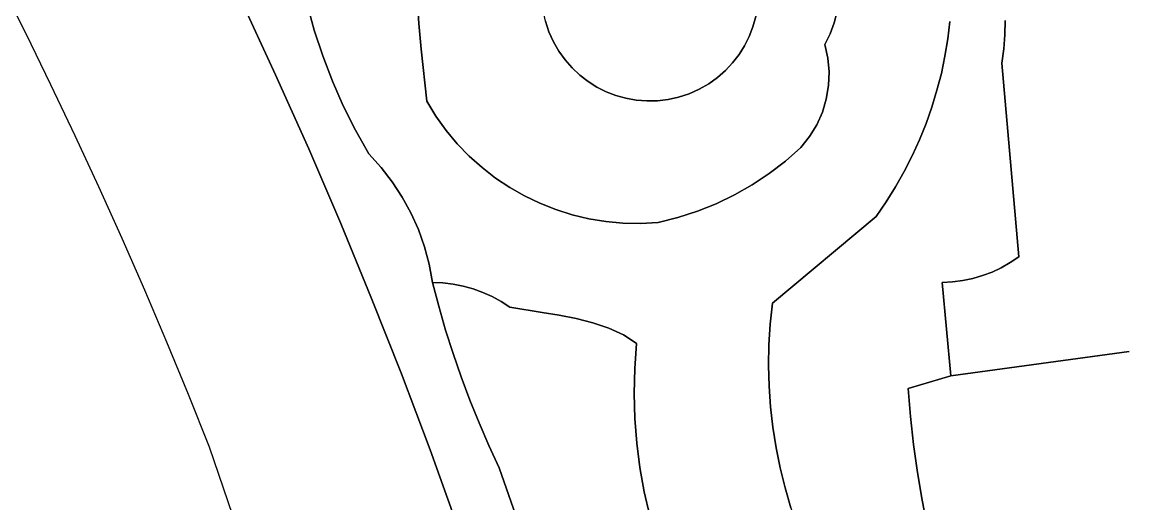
# Model space of a CAD drawing. Header units: inches. Extents: x 37.5 to 70.3, y 17.4 to 61.6.
# Drawn here: x 42.039 to 46.272, y 42.117 to 43.958 of the extents above; entities that cross this region are included whole.
import ezdxf

# ---------------------------------------------------------------- set-up
doc = ezdxf.new("R2010")
doc.units = ezdxf.units.IN
doc.layers.add('SURFACES_FOR_SKETCHUP', color=7, linetype='Continuous')

msp = doc.modelspace()

# ---------------------------------------------------------------- linework, layer by layer
at = {"layer": 'SURFACES_FOR_SKETCHUP'}
for points, invisible_edges in [([(46.2264, 44.5555), (45.7981, 43.9102), (47.1177, 43.728)], 11), ([(45.7988, 43.9646), (45.7981, 43.9102), (46.2264, 44.5555)], 10), ([(47.1177, 43.728), (47.1588, 44.1579), (46.2264, 44.5555)], 11), ([(44.0613, 44.239), (44.8198, 43.9037), (44.6082, 44.4506)], 11), ([(44.8273, 44.2209), (44.6082, 44.4506), (44.8198, 43.9037)], 11), ([(42.0526, 43.9144), (42.7428, 44.317), (41.9557, 44.1075)], 3), ([(42.7428, 44.317), (42.0526, 43.9144), (42.8778, 44.0378)], 3), ([(44.0613, 44.239), (44.047, 44.2019), (44.0539, 43.9217)], 10), ([(44.0539, 43.9217), (44.2729, 43.6921), (44.0613, 44.239)], 11), ([(44.8198, 43.9037), (44.0613, 44.239), (44.2729, 43.6921)], 11), ([(44.0406, 43.962), (44.0539, 43.9217), (44.047, 44.2019)], 10), ([(44.8198, 43.9037), (44.8341, 43.9408), (44.8273, 44.2209)], 10), ([(44.8406, 44.1806), (44.8273, 44.2209), (44.8341, 43.9408)], 10), ([(44.8341, 43.9408), (44.8449, 43.9792), (44.8406, 44.1806)], 10), ([(42.1475, 43.7204), (42.8778, 44.0378), (42.0526, 43.9144)], 3), ([(42.2403, 43.5253), (42.8778, 44.0378), (42.1475, 43.7204)], 3), ([(42.8778, 44.0378), (42.2403, 43.5253), (43.0085, 43.7566)], 3), ([(43.1564, 43.9275), (43.129, 44.0273), (42.8778, 44.0378)], 10), ([(42.8778, 44.0378), (43.0085, 43.7566), (43.1564, 43.9275)], 10), ([(43.1564, 43.9275), (43.5492, 44.0526), (43.129, 44.0273)], 3), ([(43.5492, 44.0526), (43.1564, 43.9275), (43.5563, 43.9534)], 3), ([(43.5563, 43.9534), (44.0268, 44.0434), (43.5492, 44.0526)], 3), ([(44.0268, 44.0434), (43.5563, 43.9534), (44.0316, 44.0027)], 3), ([(44.0316, 44.0027), (43.5563, 43.9534), (44.0406, 43.962)], 3), ([(44.8519, 44.0185), (44.8449, 43.9792), (45.1298, 43.9136)], 10), ([(45.1298, 43.9136), (45.1453, 43.9556), (44.8519, 44.0185)], 10), ([(45.156, 43.9988), (44.8519, 44.0185), (45.1453, 43.9556)], 3), ([(45.156, 43.9988), (45.1453, 43.9556), (45.5797, 43.8941)], 10), ([(45.5797, 43.8941), (45.5878, 43.9607), (45.156, 43.9988)], 10), ([(43.1887, 43.8293), (43.5563, 43.9534), (43.1564, 43.9275)], 3), ([(43.5563, 43.9534), (43.1887, 43.8293), (43.5653, 43.8543)], 3), ([(43.5653, 43.8543), (44.0406, 43.962), (43.5563, 43.9534)], 3), ([(44.0406, 43.962), (43.5653, 43.8543), (44.0539, 43.9217)], 3), ([(44.8341, 43.9408), (44.8198, 43.9037), (45.1095, 43.8732)], 10), ([(44.8449, 43.9792), (44.8341, 43.9408), (45.1095, 43.8732)], 10), ([(45.1095, 43.8732), (45.1298, 43.9136), (44.8449, 43.9792)], 10), ([(45.1453, 43.9556), (45.1298, 43.9136), (45.5687, 43.828)], 10), ([(45.5687, 43.828), (45.5797, 43.8941), (45.1453, 43.9556)], 10), ([(45.5797, 43.8941), (45.7981, 43.9102), (45.5878, 43.9607)], 3), ([(45.7988, 43.9646), (45.5878, 43.9607), (45.7981, 43.9102)], 3), ([(43.1887, 43.8293), (43.1564, 43.9275), (43.0085, 43.7566)], 10), ([(44.0539, 43.9217), (43.5653, 43.8543), (44.0712, 43.883)], 3), ([(44.0539, 43.9217), (44.0712, 43.883), (44.2373, 43.7099)], 10), ([(44.2729, 43.6921), (44.0539, 43.9217), (44.2373, 43.7099)], 3), ([(44.5902, 43.6846), (44.8198, 43.9037), (44.2729, 43.6921)], 11), ([(44.8198, 43.9037), (44.5902, 43.6846), (44.802, 43.8681)], 3), ([(44.8198, 43.9037), (44.802, 43.8681), (45.1095, 43.8732)], 10), ([(45.1298, 43.9136), (45.1095, 43.8732), (45.121, 43.8208)], 8), ([(45.1298, 43.9136), (45.121, 43.8208), (45.5687, 43.828)], 11), ([(45.7981, 43.9102), (45.5797, 43.8941), (45.7937, 43.8558)], 3), ([(45.7981, 43.9102), (45.7937, 43.8558), (47.1177, 43.728)], 10), ([(43.5864, 43.656), (44.0712, 43.883), (43.5653, 43.8543)], 3), ([(43.6217, 43.5985), (44.0712, 43.883), (43.5864, 43.656)], 3), ([(44.0712, 43.883), (43.6217, 43.5985), (44.0919, 43.8468)], 3), ([(44.2036, 43.7311), (44.0712, 43.883), (44.1718, 43.7554)], 3), ([(44.2373, 43.7099), (44.0712, 43.883), (44.2036, 43.7311)], 3), ([(44.0712, 43.883), (44.0919, 43.8468), (44.1718, 43.7554)], 10), ([(44.5902, 43.6846), (44.6289, 43.7019), (44.802, 43.8681)], 10), ([(44.802, 43.8681), (44.6289, 43.7019), (44.7808, 43.8343)], 3), ([(44.802, 43.8681), (44.7808, 43.8343), (45.1256, 43.768)], 10), ([(45.1095, 43.8732), (44.802, 43.8681), (45.121, 43.8208)], 3), ([(45.121, 43.8208), (44.802, 43.8681), (45.1256, 43.768)], 3), ([(45.5687, 43.828), (45.7856, 43.8017), (45.5797, 43.8941)], 3), ([(45.7937, 43.8558), (45.5797, 43.8941), (45.7856, 43.8017)], 3), ([(43.2256, 43.7327), (43.1887, 43.8293), (43.0085, 43.7566)], 10), ([(43.2256, 43.7327), (43.5653, 43.8543), (43.1887, 43.8293)], 3), ([(43.2673, 43.638), (43.5653, 43.8543), (43.2256, 43.7327)], 3), ([(43.5653, 43.8543), (43.2673, 43.638), (43.5864, 43.656)], 3), ([(43.6608, 43.5443), (44.0919, 43.8468), (43.6217, 43.5985)], 3), ([(43.7033, 43.4934), (44.0919, 43.8468), (43.6608, 43.5443)], 3), ([(44.0919, 43.8468), (43.7033, 43.4934), (44.1157, 43.8135)], 3), ([(44.1425, 43.783), (44.1718, 43.7554), (44.0919, 43.8468)], 10), ([(44.0919, 43.8468), (44.1157, 43.8135), (44.1425, 43.783)], 8), ([(44.7808, 43.8343), (44.6289, 43.7019), (44.7565, 43.8026)], 3), ([(44.7808, 43.8343), (44.7565, 43.8026), (45.1147, 43.6638)], 10), ([(45.1235, 43.7155), (45.1256, 43.768), (44.7808, 43.8343)], 10), ([(45.1147, 43.6638), (45.1235, 43.7155), (44.7808, 43.8343)], 10), ([(45.5549, 43.7624), (45.5687, 43.828), (45.121, 43.8208)], 10), ([(45.121, 43.8208), (45.1256, 43.768), (45.5549, 43.7624)], 10), ([(45.5549, 43.7624), (45.7856, 43.8017), (45.5687, 43.828)], 3), ([(45.7937, 43.8558), (45.7856, 43.8017), (47.1138, 43.6861)], 10), ([(47.1138, 43.6861), (47.1177, 43.728), (45.7937, 43.8558)], 10), ([(43.7491, 43.446), (44.1157, 43.8135), (43.7033, 43.4934)], 3), ([(44.1157, 43.8135), (43.7491, 43.446), (44.1425, 43.783)], 3), ([(43.7979, 43.4023), (44.1425, 43.783), (43.7491, 43.446)], 3), ([(43.8496, 43.3622), (44.1425, 43.783), (43.7979, 43.4023)], 3), ([(44.1425, 43.783), (43.8496, 43.3622), (44.1718, 43.7554)], 3), ([(44.6289, 43.7019), (44.6651, 43.7226), (44.7565, 43.8026)], 10), ([(44.7289, 43.7732), (44.7565, 43.8026), (44.6651, 43.7226)], 10), ([(44.6651, 43.7226), (44.6984, 43.7465), (44.7289, 43.7732)], 8), ([(44.7289, 43.7732), (44.6984, 43.7465), (44.9582, 43.4268)], 10), ([(44.7565, 43.8026), (44.7289, 43.7732), (45.0505, 43.5205)], 10), ([(45.0169, 43.4787), (45.0505, 43.5205), (44.7289, 43.7732)], 10), ([(44.9582, 43.4268), (45.0169, 43.4787), (44.7289, 43.7732)], 10), ([(45.0505, 43.5205), (45.0781, 43.5657), (44.7565, 43.8026)], 10), ([(45.0996, 43.6137), (44.7565, 43.8026), (45.0781, 43.5657)], 3), ([(45.0996, 43.6137), (45.1147, 43.6638), (44.7565, 43.8026)], 10), ([(45.5186, 43.6335), (45.4962, 43.5704), (45.7856, 43.8017)], 10), ([(45.7856, 43.8017), (45.4962, 43.5704), (45.8506, 43.0609)], 3), ([(45.5186, 43.6335), (45.7856, 43.8017), (45.5381, 43.6976)], 3), ([(45.5381, 43.6976), (45.7856, 43.8017), (45.5549, 43.7624)], 3), ([(47.1128, 43.6022), (45.7856, 43.8017), (47.1158, 43.5604)], 3), ([(47.1122, 43.6441), (47.1138, 43.6861), (45.7856, 43.8017)], 10), ([(47.1122, 43.6441), (45.7856, 43.8017), (47.1128, 43.6022)], 3), ([(45.8506, 43.0609), (47.1158, 43.5604), (45.7856, 43.8017)], 3), ([(42.3311, 43.3293), (43.0085, 43.7566), (42.2403, 43.5253)], 3), ([(43.0085, 43.7566), (42.3311, 43.3293), (43.1351, 43.4736)], 3), ([(43.1351, 43.4736), (43.2256, 43.7327), (43.0085, 43.7566)], 3), ([(43.2256, 43.7327), (43.1351, 43.4736), (43.2673, 43.638)], 3), ([(43.9038, 43.326), (44.1718, 43.7554), (43.8496, 43.3622)], 3), ([(44.1718, 43.7554), (43.9038, 43.326), (44.2036, 43.7311)], 3), ([(43.9604, 43.2938), (44.2036, 43.7311), (43.9038, 43.326)], 3), ([(44.2036, 43.7311), (43.9604, 43.2938), (44.2373, 43.7099)], 3), ([(44.6984, 43.7465), (44.6651, 43.7226), (44.9582, 43.4268)], 10), ([(45.1256, 43.768), (45.1235, 43.7155), (45.5381, 43.6976)], 10), ([(45.5381, 43.6976), (45.5549, 43.7624), (45.1256, 43.768)], 10), ([(44.0191, 43.2656), (44.2373, 43.7099), (43.9604, 43.2938)], 3), ([(44.0191, 43.2656), (44.0798, 43.2417), (44.2373, 43.7099)], 10), ([(44.2729, 43.6921), (44.2373, 43.7099), (44.0798, 43.2417)], 10), ([(44.0798, 43.2417), (44.1421, 43.222), (44.2729, 43.6921)], 10), ([(44.31, 43.6778), (44.2729, 43.6921), (44.1421, 43.222)], 10), ([(44.2729, 43.6921), (44.31, 43.6778), (44.5902, 43.6846)], 10), ([(44.6289, 43.7019), (44.5902, 43.6846), (44.8315, 43.3362)], 10), ([(44.6651, 43.7226), (44.6289, 43.7019), (44.8963, 43.3793)], 10), ([(44.8315, 43.3362), (44.8963, 43.3793), (44.6289, 43.7019)], 10), ([(44.8963, 43.3793), (44.9582, 43.4268), (44.6651, 43.7226)], 10), ([(45.1235, 43.7155), (45.1147, 43.6638), (45.4962, 43.5704)], 10), ([(45.5186, 43.6335), (45.5381, 43.6976), (45.1235, 43.7155)], 10), ([(45.4962, 43.5704), (45.5186, 43.6335), (45.1235, 43.7155)], 10), ([(43.3135, 43.5454), (43.5864, 43.656), (43.2673, 43.638)], 3), ([(43.3643, 43.4549), (43.5864, 43.656), (43.3135, 43.5454)], 3), ([(43.5864, 43.656), (43.3643, 43.4549), (43.6217, 43.5985)], 3), ([(44.1421, 43.222), (44.2059, 43.2068), (44.31, 43.6778)], 10), ([(44.3484, 43.667), (44.31, 43.6778), (44.2059, 43.2068)], 10), ([(44.2059, 43.2068), (44.2709, 43.1961), (44.3484, 43.667)], 10), ([(44.2709, 43.1961), (44.337, 43.1901), (44.3484, 43.667)], 10), ([(44.5499, 43.6713), (44.5902, 43.6846), (44.31, 43.6778)], 10), ([(44.31, 43.6778), (44.3484, 43.667), (44.5499, 43.6713)], 10), ([(44.3878, 43.66), (44.3484, 43.667), (44.337, 43.1901)], 10), ([(44.337, 43.1901), (44.4038, 43.1889), (44.3878, 43.66)], 10), ([(44.3484, 43.667), (44.3878, 43.66), (44.5499, 43.6713)], 10), ([(44.5499, 43.6713), (44.3878, 43.66), (44.5092, 43.6623)], 3), ([(44.4279, 43.6568), (44.5092, 43.6623), (44.3878, 43.66)], 3), ([(44.4279, 43.6568), (44.3878, 43.66), (44.4038, 43.1889)], 10), ([(44.4038, 43.1889), (44.4712, 43.1927), (44.4279, 43.6568)], 10), ([(44.4279, 43.6568), (44.4685, 43.6575), (44.5092, 43.6623)], 8), ([(44.4685, 43.6575), (44.4279, 43.6568), (44.4712, 43.1927)], 10), ([(44.5092, 43.6623), (44.4685, 43.6575), (44.5472, 43.2114)], 10), ([(44.4712, 43.1927), (44.5472, 43.2114), (44.4685, 43.6575)], 10), ([(44.5499, 43.6713), (44.5092, 43.6623), (44.6938, 43.2641)], 10), ([(44.5472, 43.2114), (44.6215, 43.2352), (44.5092, 43.6623)], 10), ([(44.6215, 43.2352), (44.6938, 43.2641), (44.5092, 43.6623)], 10), ([(44.5902, 43.6846), (44.5499, 43.6713), (44.7639, 43.2978)], 10), ([(44.6938, 43.2641), (44.7639, 43.2978), (44.5499, 43.6713)], 10), ([(44.7639, 43.2978), (44.8315, 43.3362), (44.5902, 43.6846)], 10), ([(45.1147, 43.6638), (45.0996, 43.6137), (45.4711, 43.5082)], 10), ([(45.4711, 43.5082), (45.4962, 43.5704), (45.1147, 43.6638)], 10), ([(43.2673, 43.638), (43.1351, 43.4736), (43.3135, 43.5454)], 3), ([(45.0996, 43.6137), (45.0781, 43.5657), (45.4433, 43.4471)], 10), ([(45.4433, 43.4471), (45.4711, 43.5082), (45.0996, 43.6137)], 10), ([(43.4115, 43.4031), (43.6217, 43.5985), (43.3643, 43.4549)], 3), ([(43.6217, 43.5985), (43.4115, 43.4031), (43.6608, 43.5443)], 3), ([(45.0781, 43.5657), (45.0505, 43.5205), (45.3794, 43.3286)], 10), ([(45.3794, 43.3286), (45.4127, 43.3872), (45.0781, 43.5657)], 10), ([(45.4127, 43.3872), (45.4433, 43.4471), (45.0781, 43.5657)], 10), ([(45.4962, 43.5704), (45.4711, 43.5082), (45.8506, 43.0609)], 10), ([(47.1158, 43.5604), (45.8506, 43.0609), (47.121, 43.5188)], 3), ([(43.3135, 43.5454), (43.1351, 43.4736), (43.3643, 43.4549)], 3), ([(43.4543, 43.3479), (43.6608, 43.5443), (43.4115, 43.4031)], 3), ([(43.6608, 43.5443), (43.4543, 43.3479), (43.7033, 43.4934)], 3), ([(45.0505, 43.5205), (45.0169, 43.4787), (45.3434, 43.2713)], 10), ([(45.3434, 43.2713), (45.3794, 43.3286), (45.0505, 43.5205)], 10), ([(47.121, 43.5188), (45.8506, 43.0609), (47.1285, 43.4776)], 3), ([(43.4925, 43.2897), (43.7033, 43.4934), (43.4543, 43.3479)], 3), ([(43.7033, 43.4934), (43.4925, 43.2897), (43.7491, 43.446)], 3), ([(45.0169, 43.4787), (44.9582, 43.4268), (45.3049, 43.2155)], 10), ([(45.3049, 43.2155), (45.3434, 43.2713), (45.0169, 43.4787)], 10), ([(45.4711, 43.5082), (45.4433, 43.4471), (45.8506, 43.0609)], 10), ([(46.2729, 42.6986), (47.1285, 43.4776), (45.8506, 43.0609)], 11), ([(42.4198, 43.1323), (43.1351, 43.4736), (42.3311, 43.3293)], 3), ([(42.4198, 43.1323), (42.5065, 42.9343), (43.1351, 43.4736)], 10), ([(43.2575, 43.1887), (43.1351, 43.4736), (42.5065, 42.9343)], 10), ([(43.2575, 43.1887), (43.3643, 43.4549), (43.1351, 43.4736)], 3), ([(43.3643, 43.4549), (43.2575, 43.1887), (43.4115, 43.4031)], 3), ([(43.5258, 43.2287), (43.7491, 43.446), (43.4925, 43.2897)], 3), ([(43.7491, 43.446), (43.5258, 43.2287), (43.7979, 43.4023)], 3), ([(45.4433, 43.4471), (45.4127, 43.3872), (45.8506, 43.0609)], 10), ([(43.4115, 43.4031), (43.2575, 43.1887), (43.4543, 43.3479)], 3), ([(43.5543, 43.1654), (43.7979, 43.4023), (43.5258, 43.2287)], 3), ([(43.7979, 43.4023), (43.5543, 43.1654), (43.8496, 43.3622)], 3), ([(44.9582, 43.4268), (44.8963, 43.3793), (45.3049, 43.2155)], 10), ([(43.5777, 43.0998), (43.8496, 43.3622), (43.5543, 43.1654)], 3), ([(43.8496, 43.3622), (43.5777, 43.0998), (43.9038, 43.326)], 3), ([(44.9083, 42.8835), (44.8963, 43.3793), (44.8315, 43.3362)], 9), ([(44.9083, 42.8835), (45.3049, 43.2155), (44.8963, 43.3793)], 10), ([(45.4127, 43.3872), (45.3794, 43.3286), (45.6746, 42.9781)], 10), ([(45.818, 43.0388), (45.8506, 43.0609), (45.4127, 43.3872)], 10), ([(45.7486, 43.0028), (45.7839, 43.0194), (45.4127, 43.3872)], 10), ([(45.7839, 43.0194), (45.818, 43.0388), (45.4127, 43.3872)], 10), ([(45.6746, 42.9781), (45.7121, 42.989), (45.4127, 43.3872)], 10), ([(45.7121, 42.989), (45.7486, 43.0028), (45.4127, 43.3872)], 10), ([(43.4925, 43.2897), (43.4543, 43.3479), (43.2575, 43.1887)], 10), ([(43.7257, 42.9489), (43.9038, 43.326), (43.5777, 43.0998)], 11), ([(43.7635, 42.9383), (43.9038, 43.326), (43.7257, 42.9489)], 3), ([(43.9038, 43.326), (43.7635, 42.9383), (43.9604, 43.2938)], 3), ([(44.9083, 42.8835), (44.8315, 43.3362), (44.7639, 43.2978)], 9), ([(45.3794, 43.3286), (45.3434, 43.2713), (45.5581, 42.9634)], 10), ([(45.6363, 42.9702), (45.6746, 42.9781), (45.3794, 43.3286)], 10), ([(45.5975, 42.9653), (45.6363, 42.9702), (45.3794, 43.3286)], 10), ([(45.5581, 42.9634), (45.5975, 42.9653), (45.3794, 43.3286)], 10), ([(43.5258, 43.2287), (43.4925, 43.2897), (43.2575, 43.1887)], 10), ([(43.8004, 42.925), (43.9604, 43.2938), (43.7635, 42.9383)], 3), ([(43.8363, 42.909), (43.9604, 43.2938), (43.8004, 42.925)], 3), ([(43.9604, 43.2938), (43.8363, 42.909), (44.0191, 43.2656)], 3), ([(43.8709, 42.8903), (44.0191, 43.2656), (43.8363, 42.909)], 3), ([(44.0191, 43.2656), (43.8709, 42.8903), (44.0798, 43.2417)], 3), ([(44.9083, 42.8835), (44.6938, 43.2641), (44.6215, 43.2352)], 9), ([(44.9083, 42.8835), (44.7639, 43.2978), (44.6938, 43.2641)], 9), ([(45.3434, 43.2713), (45.3049, 43.2155), (45.5581, 42.9634)], 10), ([(43.5258, 43.2287), (43.2575, 43.1887), (43.5543, 43.1654)], 3), ([(43.8709, 42.8903), (43.9042, 42.869), (44.0798, 43.2417)], 10), ([(44.0281, 42.8486), (44.0798, 43.2417), (43.9042, 42.869)], 3), ([(44.0798, 43.2417), (44.0281, 42.8486), (44.1421, 43.222)], 3), ([(44.0933, 42.8378), (44.1421, 43.222), (44.0281, 42.8486)], 3), ([(44.1421, 43.222), (44.0933, 42.8378), (44.2059, 43.2068)], 3), ([(44.9083, 42.8835), (44.6215, 43.2352), (44.5472, 43.2114)], 9), ([(42.5065, 42.9343), (42.5911, 42.7354), (43.2575, 43.1887)], 10), ([(43.3757, 42.902), (43.2575, 43.1887), (42.5911, 42.7354)], 10), ([(43.3757, 42.902), (43.5543, 43.1654), (43.2575, 43.1887)], 3), ([(44.1585, 42.8249), (44.2059, 43.2068), (44.0933, 42.8378)], 3), ([(44.2059, 43.2068), (44.1585, 42.8249), (44.2709, 43.1961)], 3), ([(44.2222, 42.8089), (44.2709, 43.1961), (44.1585, 42.8249)], 3), ([(44.2709, 43.1961), (44.2222, 42.8089), (44.337, 43.1901)], 3), ([(44.2828, 42.7884), (44.337, 43.1901), (44.2222, 42.8089)], 3), ([(44.337, 43.1901), (44.2828, 42.7884), (44.4038, 43.1889)], 3), ([(44.3115, 42.7761), (44.4038, 43.1889), (44.2828, 42.7884)], 3), ([(44.3388, 42.7622), (44.4038, 43.1889), (44.3115, 42.7761)], 3), ([(44.4038, 43.1889), (44.3388, 42.7622), (44.4712, 43.1927)], 3), ([(44.3645, 42.7466), (44.4712, 43.1927), (44.3388, 42.7622)], 3), ([(44.3884, 42.7292), (44.4712, 43.1927), (44.3645, 42.7466)], 3), ([(44.9083, 42.8835), (44.5472, 43.2114), (44.3884, 42.7292)], 11), ([(44.4712, 43.1927), (44.3884, 42.7292), (44.5472, 43.2114)], 3), ([(45.3049, 43.2155), (44.9083, 42.8835), (45.5581, 42.9634)], 10), ([(43.5543, 43.1654), (43.3757, 42.902), (43.5777, 43.0998)], 3), ([(43.5959, 43.0324), (43.5777, 43.0998), (43.3757, 42.902)], 10), ([(43.5959, 43.0324), (43.6872, 42.9566), (43.5777, 43.0998)], 3), ([(43.7257, 42.9489), (43.5777, 43.0998), (43.6872, 42.9566)], 3), ([(45.8506, 43.0609), (45.818, 43.0388), (46.2729, 42.6986)], 10), ([(43.6087, 42.9634), (43.5959, 43.0324), (43.3757, 42.902)], 10), ([(43.5959, 43.0324), (43.6087, 42.9634), (43.6482, 42.9615)], 8), ([(43.5959, 43.0324), (43.6482, 42.9615), (43.6872, 42.9566)], 9), ([(45.7486, 43.0028), (45.5906, 42.606), (45.7839, 43.0194)], 3), ([(46.2729, 42.6986), (45.7839, 43.0194), (45.5906, 42.606)], 3), ([(45.818, 43.0388), (45.7839, 43.0194), (46.2729, 42.6986)], 10), ([(45.7121, 42.989), (45.5906, 42.606), (45.7486, 43.0028)], 3), ([(45.6746, 42.9781), (45.5906, 42.606), (45.7121, 42.989)], 3), ([(45.6363, 42.9702), (45.5906, 42.606), (45.6746, 42.9781)], 3), ([(45.5975, 42.9653), (45.5906, 42.606), (45.6363, 42.9702)], 3), ([(43.6325, 42.872), (43.6087, 42.9634), (43.3757, 42.902)], 10), ([(43.6087, 42.9634), (43.6325, 42.872), (43.6482, 42.9615)], 2), ([(43.6482, 42.9615), (43.6325, 42.872), (43.6872, 42.9566)], 3), ([(43.6872, 42.9566), (43.6325, 42.872), (43.7257, 42.9489)], 3), ([(43.7257, 42.9489), (43.6325, 42.872), (43.7635, 42.9383)], 3), ([(43.6325, 42.872), (43.6587, 42.7812), (43.7635, 42.9383)], 10), ([(43.7635, 42.9383), (43.6587, 42.7812), (43.8004, 42.925)], 3), ([(43.8004, 42.925), (43.6587, 42.7812), (43.8363, 42.909)], 3), ([(45.4282, 42.5581), (45.5581, 42.9634), (44.9083, 42.8835)], 11), ([(45.4282, 42.5581), (45.5906, 42.606), (45.5581, 42.9634)], 8), ([(45.5581, 42.9634), (45.5906, 42.606), (45.5975, 42.9653)], 2), ([(42.5911, 42.7354), (42.6736, 42.5357), (43.3757, 42.902)], 10), ([(43.4896, 42.6135), (43.3757, 42.902), (42.6736, 42.5357)], 10), ([(43.6587, 42.7812), (43.6325, 42.872), (43.3757, 42.902)], 10), ([(43.4896, 42.6135), (43.6587, 42.7812), (43.3757, 42.902)], 3), ([(43.8363, 42.909), (43.6587, 42.7812), (43.8709, 42.8903)], 3), ([(43.6872, 42.6912), (43.8709, 42.8903), (43.6587, 42.7812)], 3), ([(43.8709, 42.8903), (43.6872, 42.6912), (43.9042, 42.869)], 3), ([(44.8999, 42.8041), (44.9083, 42.8835), (44.3884, 42.7292)], 10), ([(44.9083, 42.8835), (44.8999, 42.8041), (45.4282, 42.5581)], 10), ([(43.718, 42.602), (43.9042, 42.869), (43.6872, 42.6912)], 3), ([(43.9042, 42.869), (43.718, 42.602), (44.0281, 42.8486)], 3), ([(43.7511, 42.5135), (44.0281, 42.8486), (43.718, 42.602)], 3), ([(44.0281, 42.8486), (43.7511, 42.5135), (44.0933, 42.8378)], 3), ([(43.7865, 42.426), (44.0933, 42.8378), (43.7511, 42.5135)], 3), ([(44.0933, 42.8378), (43.7865, 42.426), (44.1585, 42.8249)], 3), ([(44.1585, 42.8249), (43.7865, 42.426), (44.3797, 42.5383)], 11), ([(44.1585, 42.8249), (44.3797, 42.5383), (44.2222, 42.8089)], 3), ([(44.3817, 42.6337), (44.2222, 42.8089), (44.3797, 42.5383)], 3), ([(44.2222, 42.8089), (44.3817, 42.6337), (44.2828, 42.7884)], 3), ([(44.8951, 42.7248), (44.8999, 42.8041), (44.3884, 42.7292)], 10), ([(44.8999, 42.8041), (44.8951, 42.7248), (45.4282, 42.5581)], 10), ([(43.6587, 42.7812), (43.4896, 42.6135), (43.6872, 42.6912)], 3), ([(44.2828, 42.7884), (44.3817, 42.6337), (44.3115, 42.7761)], 3), ([(44.3115, 42.7761), (44.3817, 42.6337), (44.3388, 42.7622)], 3), ([(44.3645, 42.7466), (44.3388, 42.7622), (44.3817, 42.6337)], 10), ([(44.3817, 42.6337), (44.3884, 42.7292), (44.3645, 42.7466)], 8), ([(44.3884, 42.7292), (44.3817, 42.6337), (44.8937, 42.6455)], 10), ([(44.8937, 42.6455), (44.8951, 42.7248), (44.3884, 42.7292)], 10), ([(44.8951, 42.7248), (44.8937, 42.6455), (45.4282, 42.5581)], 10), ([(43.6872, 42.6912), (43.4896, 42.6135), (43.718, 42.602)], 3), ([(45.5906, 42.606), (45.4809, 42.1309), (46.2729, 42.6986)], 3), ([(45.4809, 42.1309), (45.5017, 42.0253), (46.2729, 42.6986)], 10), ([(46.2568, 41.5749), (46.2729, 42.6986), (45.5017, 42.0253)], 11), ([(46.2568, 41.5749), (46.3067, 41.5894), (46.2729, 42.6986)], 10), ([(44.3817, 42.6337), (44.3797, 42.5383), (44.8957, 42.5664)], 10), ([(44.8957, 42.5664), (44.8937, 42.6455), (44.3817, 42.6337)], 10), ([(44.8937, 42.6455), (44.8957, 42.5664), (45.4282, 42.5581)], 10), ([(42.6736, 42.5357), (42.754, 42.335), (43.4896, 42.6135)], 10), ([(43.5993, 42.3234), (43.4896, 42.6135), (42.754, 42.335)], 10), ([(43.5993, 42.3234), (43.7511, 42.5135), (43.4896, 42.6135)], 3), ([(43.718, 42.602), (43.4896, 42.6135), (43.7511, 42.5135)], 3), ([(45.4282, 42.5581), (45.4368, 42.4507), (45.5906, 42.606)], 2), ([(45.4368, 42.4507), (45.4484, 42.3436), (45.5906, 42.606)], 10), ([(45.4632, 42.237), (45.5906, 42.606), (45.4484, 42.3436)], 3), ([(45.4809, 42.1309), (45.5906, 42.606), (45.4632, 42.237)], 3), ([(44.9012, 42.4876), (44.8957, 42.5664), (44.3797, 42.5383)], 10), ([(44.8957, 42.5664), (44.9012, 42.4876), (45.4282, 42.5581)], 10), ([(45.4368, 42.4507), (45.4282, 42.5581), (44.9012, 42.4876)], 10), ([(43.7511, 42.5135), (43.5993, 42.3234), (43.7865, 42.426)], 3), ([(43.8241, 42.3394), (44.3797, 42.5383), (43.7865, 42.426)], 3), ([(44.3824, 42.4433), (44.3797, 42.5383), (43.8241, 42.3394)], 10), ([(44.3797, 42.5383), (44.3824, 42.4433), (44.9012, 42.4876)], 10), ([(44.9101, 42.4092), (44.9012, 42.4876), (44.3824, 42.4433)], 10), ([(44.9012, 42.4876), (44.9101, 42.4092), (45.4368, 42.4507)], 10), ([(43.7865, 42.426), (43.5993, 42.3234), (43.8241, 42.3394)], 3), ([(43.864, 42.2537), (44.3824, 42.4433), (43.8241, 42.3394)], 3), ([(44.3898, 42.3489), (44.3824, 42.4433), (43.864, 42.2537)], 10), ([(44.3824, 42.4433), (44.3898, 42.3489), (44.9101, 42.4092)], 10), ([(44.9101, 42.4092), (44.9223, 42.3313), (45.4368, 42.4507)], 10), ([(45.4484, 42.3436), (45.4368, 42.4507), (44.9223, 42.3313)], 10), ([(44.3898, 42.3489), (44.4017, 42.2551), (44.9101, 42.4092)], 10), ([(44.9223, 42.3313), (44.9101, 42.4092), (44.4017, 42.2551)], 10), ([(43.2428, 40.9001), (43.8057, 41.7381), (42.754, 42.335)], 3), ([(43.7046, 42.0316), (43.5993, 42.3234), (42.754, 42.335)], 10), ([(43.7046, 42.0316), (42.754, 42.335), (43.8057, 41.7381)], 3), ([(43.8241, 42.3394), (43.5993, 42.3234), (43.864, 42.2537)], 3), ([(44.3898, 42.3489), (43.864, 42.2537), (44.4017, 42.2551)], 3), ([(44.9223, 42.3313), (44.9379, 42.2541), (45.4484, 42.3436)], 10), ([(44.9379, 42.2541), (44.9569, 42.1777), (45.4484, 42.3436)], 10), ([(45.4632, 42.237), (45.4484, 42.3436), (44.9569, 42.1777)], 10), ([(43.7046, 42.0316), (43.864, 42.2537), (43.5993, 42.3234)], 3), ([(44.4017, 42.2551), (44.4182, 42.1622), (44.9223, 42.3313)], 10), ([(44.9379, 42.2541), (44.9223, 42.3313), (44.4182, 42.1622)], 10), ([(43.864, 42.2537), (43.7046, 42.0316), (43.9548, 41.993)], 3), ([(43.9548, 41.993), (44.4017, 42.2551), (43.864, 42.2537)], 3), ([(44.4017, 42.2551), (43.9548, 41.993), (44.4182, 42.1622)], 3), ([(44.4182, 42.1622), (44.4391, 42.0704), (44.9379, 42.2541)], 10), ([(44.9569, 42.1777), (44.9379, 42.2541), (44.4391, 42.0704)], 10), ([(44.9569, 42.1777), (44.9791, 42.102), (45.4632, 42.237)], 10), ([(44.9791, 42.102), (45.0046, 42.0274), (45.4632, 42.237)], 10), ([(45.4809, 42.1309), (45.4632, 42.237), (45.0046, 42.0274)], 10), ([(44.4391, 42.0704), (44.4645, 41.9797), (44.9569, 42.1777)], 10), ([(44.9791, 42.102), (44.9569, 42.1777), (44.4645, 41.9797)], 10), ([(44.4182, 42.1622), (43.9548, 41.993), (44.4391, 42.0704)], 3), ([(45.0046, 42.0274), (45.0333, 41.9538), (45.4809, 42.1309)], 10), ([(45.4809, 42.1309), (45.0333, 41.9538), (45.5017, 42.0253)], 3)]:
    msp.add_3dface(points, dxfattribs=dict(at, invisible_edges=invisible_edges))

doc.saveas('drawing.dxf')
